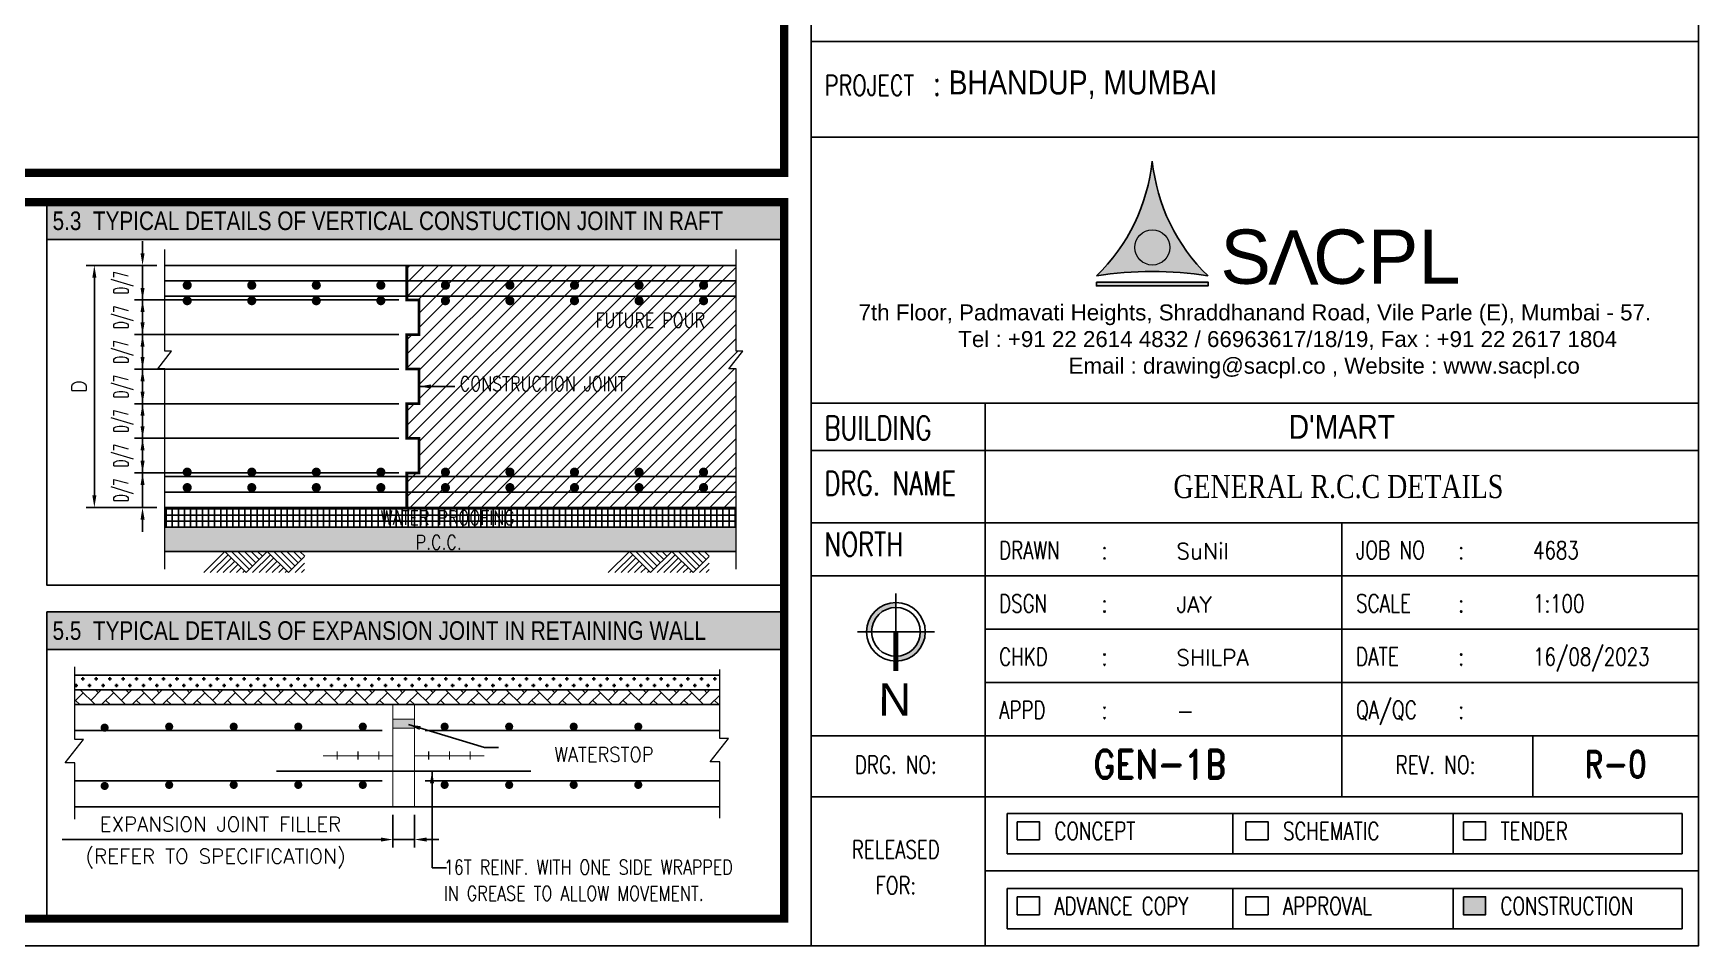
# Model space of a CAD drawing. Header units: inches. Extents: x 74008 to 297778, y 30011 to 129011.
# Drawn here: x 189732 to 220694, y 30011 to 46970 of the extents above; entities that cross this region are included whole.
import ezdxf
from ezdxf.enums import TextEntityAlignment as Align

# ---------------------------------------------------------------- set-up
doc = ezdxf.new("R2010")
doc.units = ezdxf.units.IN
doc.header["$MEASUREMENT"] = 0
for name, color, linetype in [('BEAM', 7, 'Continuous'), ('BEAM_BAR', 4, 'Continuous'), ('BEAM_DETAILING_DIMENSION_ARROW', 9, 'Continuous'), ('BEAM_SCHEDULE', 7, 'Continuous'), ('BEAM_STEEL_TEXT', 7, 'Continuous'), ('BORDER', 5, 'Continuous'), ('HARD_STRATA', 8, 'Continuous'), ('HATCH', 8, 'Continuous'), ('north', 7, 'Continuous'), ('TITLE BLOCK', 7, 'Continuous'), ('TITLE_BLOCK', 7, 'Continuous')]:
    doc.layers.add(name, color=color, linetype=linetype)
doc.layers.add('CUT LINE', color=8, linetype='Continuous', lineweight=15)
doc.styles.add('ARIAL', font='arial.ttf')
doc.styles.add('NORTH', font='times.ttf', dxfattribs={"width": 0.8})
doc.styles.add('ROMAND', font='romanD.shx')
doc.styles.add('ROMANS', font='romans.shx')
doc.styles.add('RS', font='Romans.shx')
doc.styles.add('SHEET SANS', font='SANSS___.TTF', dxfattribs={"width": 1.2})
doc.styles.add('Text-03', font='', dxfattribs={"height": 450})
doc.styles.get('Text-03').set_extended_font_data('Century Gothic')
doc.dimstyles.new('DIM-150', dxfattribs={"dimscale": 150, "dimtxt": 1.8, "dimasz": 1.25, "dimexe": 1, "dimexo": 1, "dimgap": 1, "dimtad": 1, "dimdec": 0, "dimzin": 0, "dimdsep": 46, "dimtxsty": 'ROMANS', "dimblk2": 'DOT', "dimcen": 0.0625, "dimdle": 0.5, "dimclrd": 9, "dimclre": 9, "dimclrt": 7, "dimadec": 0, "dimazin": 0, "dimtfac": 1, "dimtdec": 0, "dimtmove": 0, "dimatfit": 3, "dimfxl": 0, "dimtolj": 1, "dimtzin": 3, "dimarcsym": 0})

# ---------------------------------------------------------------- blocks, each defined once
blk = doc.blocks.new('*T117')
at = {"layer": 'BEAM_SCHEDULE', "color": 4}
for p, q in [((0, 0), (13710, 0)), ((0, 0), (0, -696)), ((13710, 0), (13710, -696)), ((0, -696), (13710, -696))]:
    blk.add_line(p, q, dxfattribs=at)
at = {"layer": 'BEAM_SCHEDULE', "color": 58}
blk.add_solid([(0, 0), (0, -696), (13710, 0), (13710, -696)], dxfattribs=at)
at = {"layer": 'BEAM_SCHEDULE', "color": 3, "insert": (108, -348), "char_height": 345, "width": 13493.89, "attachment_point": 4, "style": 'ARIAL'}
blk.add_mtext('{\\W0.8;5.3  TYPICAL DETAILS OF VERTICAL CONSTUCTION JOINT IN RAFT}', dxfattribs=at)
blk = doc.blocks.new('*T121')
at = {"layer": 'BEAM_SCHEDULE', "color": 4}
for p, q in [((0, 0), (13710, 0)), ((0, 0), (0, -696)), ((13710, 0), (13710, -696)), ((0, -696), (13710, -696))]:
    blk.add_line(p, q, dxfattribs=at)
at = {"layer": 'BEAM_SCHEDULE', "color": 58}
blk.add_solid([(0, 0), (0, -696), (13710, 0), (13710, -696)], dxfattribs=at)
at = {"layer": 'BEAM_SCHEDULE', "color": 3, "insert": (108, -348), "char_height": 345, "width": 13493.89, "attachment_point": 4, "style": 'ARIAL'}
blk.add_mtext('{\\W0.8;5.5  TYPICAL DETAILS OF EXPANSION JOINT IN RETAINING WALL}', dxfattribs=at)
blk = doc.blocks.new('_DOT')
at = {"color": 0, "linetype": 'ByBlock'}
blk.add_line((-0.5, 0), (-1, 0), dxfattribs=at)
at = {"color": 0, "linetype": 'ByBlock', "const_width": 0.5}
blk.add_lwpolyline([(-0.25, 0, 1), (0.25, 0, 1)], format="xyb", close=True, dxfattribs=at)
blk = doc.blocks.new('*D189')
at = {"layer": 'BEAM_DETAILING_DIMENSION_ARROW', "color": 9, "lineweight": -2}
for p, q in [((196419, 32441), (196419, 31834)), ((196819, 32441), (196819, 31834)), ((196194, 31984), (190269, 31984)), ((196819, 31984), (196419, 31984)), ((197044, 31984), (197269, 31984))]:
    blk.add_line(p, q, dxfattribs=at)
at = {"layer": 'BEAM_DETAILING_DIMENSION_ARROW', "color": 9}
for points in [[(196194, 32021), (196194, 31946), (196419, 31984)], [(197044, 32021), (197044, 31946), (196819, 31984)]]:
    blk.add_solid(points, dxfattribs=at)
at = {"layer": 'DEFPOINTS', "color": 0}
for p in [(196419, 32591), (196819, 32591), (196419, 31984)]:
    blk.add_point(p, dxfattribs=at)
at = {"layer": 'BEAM_DETAILING_DIMENSION_ARROW', "color": 7, "char_height": 270, "attachment_point": 5, "style": 'ROMANS'}
for s, insert in [('\\A1; EXPANSION JOINT FILLER', (193119, 32269)), ('\\A1;(REFER TO SPECIFICATION)', (193119, 31628))]:
    blk.add_mtext(s, dxfattribs=dict(at, insert=insert))
blk = doc.blocks.new('*D212')
at = {"layer": 'BEAM_DETAILING_DIMENSION_ARROW', "color": 9, "lineweight": -2}
for p, q in [((191763, 42881), (191763, 43106)), ((192030, 42656), (191613, 42656)), ((191763, 42656), (191763, 42014)), ((196527, 42014), (191613, 42014)), ((191763, 41789), (191763, 41564))]:
    blk.add_line(p, q, dxfattribs=at)
at = {"layer": 'BEAM_DETAILING_DIMENSION_ARROW', "color": 9}
for points in [[(191726, 42881), (191801, 42881), (191763, 42656)], [(191726, 41789), (191801, 41789), (191763, 42014)]]:
    blk.add_solid(points, dxfattribs=at)
at = {"layer": 'DEFPOINTS', "color": 0}
for p in [(192180, 42656), (191763, 42014), (196677, 42014)]:
    blk.add_point(p, dxfattribs=at)
at = {"layer": 'BEAM_DETAILING_DIMENSION_ARROW', "color": 7, "insert": (191408, 42335), "char_height": 270, "attachment_point": 5, "rotation": 90, "style": 'ROMANS'}
blk.add_mtext('\\A1;{\\W0.6;D/7}', dxfattribs=at)
blk = doc.blocks.new('*D83')
at = {"layer": 'BEAM_DETAILING_DIMENSION_ARROW', "color": 9, "lineweight": -2}
for p, q in [((191763, 42239), (191763, 42464)), ((196527, 42014), (191613, 42014)), ((191763, 41371), (191763, 42014)), ((196527, 41371), (191613, 41371)), ((191763, 41146), (191763, 40921))]:
    blk.add_line(p, q, dxfattribs=at)
at = {"layer": 'BEAM_DETAILING_DIMENSION_ARROW', "color": 9}
for points in [[(191726, 42239), (191801, 42239), (191763, 42014)], [(191726, 41146), (191801, 41146), (191763, 41371)]]:
    blk.add_solid(points, dxfattribs=at)
at = {"layer": 'DEFPOINTS', "color": 0}
for p in [(191763, 42014), (196677, 42014), (196677, 41371)]:
    blk.add_point(p, dxfattribs=at)
at = {"layer": 'BEAM_DETAILING_DIMENSION_ARROW', "color": 7, "insert": (191408, 41692), "char_height": 270, "attachment_point": 5, "rotation": 90, "style": 'ROMANS'}
blk.add_mtext('\\A1;{\\W0.6;D/7}', dxfattribs=at)
blk = doc.blocks.new('*D84')
at = {"layer": 'BEAM_DETAILING_DIMENSION_ARROW', "color": 9, "lineweight": -2}
for p, q in [((191763, 41596), (191763, 41821)), ((196527, 41371), (191613, 41371)), ((191763, 41371), (191763, 40728)), ((196527, 40728), (191613, 40728)), ((191763, 40503), (191763, 40278))]:
    blk.add_line(p, q, dxfattribs=at)
at = {"layer": 'BEAM_DETAILING_DIMENSION_ARROW', "color": 9}
for points in [[(191726, 41596), (191801, 41596), (191763, 41371)], [(191726, 40503), (191801, 40503), (191763, 40728)]]:
    blk.add_solid(points, dxfattribs=at)
at = {"layer": 'DEFPOINTS', "color": 0}
for p in [(196677, 41371), (191763, 40728), (196677, 40728)]:
    blk.add_point(p, dxfattribs=at)
at = {"layer": 'BEAM_DETAILING_DIMENSION_ARROW', "color": 7, "insert": (191408, 41049), "char_height": 270, "attachment_point": 5, "rotation": 90, "style": 'ROMANS'}
blk.add_mtext('\\A1;{\\W0.6;D/7}', dxfattribs=at)
blk = doc.blocks.new('*D85')
at = {"layer": 'BEAM_DETAILING_DIMENSION_ARROW', "color": 9, "lineweight": -2}
for p, q in [((191763, 40310), (191763, 40535)), ((196527, 40085), (191613, 40085)), ((191763, 40085), (191763, 39442)), ((196527, 39442), (191613, 39442)), ((191763, 39217), (191763, 38992))]:
    blk.add_line(p, q, dxfattribs=at)
at = {"layer": 'BEAM_DETAILING_DIMENSION_ARROW', "color": 9}
for points in [[(191726, 40310), (191801, 40310), (191763, 40085)], [(191726, 39217), (191801, 39217), (191763, 39442)]]:
    blk.add_solid(points, dxfattribs=at)
at = {"layer": 'DEFPOINTS', "color": 0}
for p in [(196677, 40085), (191763, 39442), (196677, 39442)]:
    blk.add_point(p, dxfattribs=at)
at = {"layer": 'BEAM_DETAILING_DIMENSION_ARROW', "color": 7, "insert": (191408, 39764), "char_height": 270, "attachment_point": 5, "rotation": 90, "style": 'ROMANS'}
blk.add_mtext('\\A1;{\\W0.6;D/7}', dxfattribs=at)
blk = doc.blocks.new('*D86')
at = {"layer": 'BEAM_DETAILING_DIMENSION_ARROW', "color": 9, "lineweight": -2}
for p, q in [((191763, 40953), (191763, 41178)), ((196527, 40728), (191613, 40728)), ((191763, 40085), (191763, 40728)), ((196527, 40085), (191613, 40085)), ((191763, 39860), (191763, 39635))]:
    blk.add_line(p, q, dxfattribs=at)
at = {"layer": 'BEAM_DETAILING_DIMENSION_ARROW', "color": 9}
for points in [[(191726, 40953), (191801, 40953), (191763, 40728)], [(191726, 39860), (191801, 39860), (191763, 40085)]]:
    blk.add_solid(points, dxfattribs=at)
at = {"layer": 'DEFPOINTS', "color": 0}
for p in [(191763, 40728), (196677, 40728), (196677, 40085)]:
    blk.add_point(p, dxfattribs=at)
at = {"layer": 'BEAM_DETAILING_DIMENSION_ARROW', "color": 7, "insert": (191408, 40406), "char_height": 270, "attachment_point": 5, "rotation": 90, "style": 'ROMANS'}
blk.add_mtext('\\A1;{\\W0.6;D/7}', dxfattribs=at)
blk = doc.blocks.new('*D87')
at = {"layer": 'BEAM_DETAILING_DIMENSION_ARROW', "color": 9, "lineweight": -2}
for p, q in [((191763, 39024), (191763, 39249)), ((196527, 38799), (191613, 38799)), ((191763, 38156), (191763, 38799)), ((192030, 38156), (191613, 38156)), ((191763, 37931), (191763, 37706))]:
    blk.add_line(p, q, dxfattribs=at)
at = {"layer": 'BEAM_DETAILING_DIMENSION_ARROW', "color": 9}
for points in [[(191726, 39024), (191801, 39024), (191763, 38799)], [(191726, 37931), (191801, 37931), (191763, 38156)]]:
    blk.add_solid(points, dxfattribs=at)
at = {"layer": 'DEFPOINTS', "color": 0}
for p in [(191763, 38799), (196677, 38799), (192180, 38156)]:
    blk.add_point(p, dxfattribs=at)
at = {"layer": 'BEAM_DETAILING_DIMENSION_ARROW', "color": 7, "insert": (191408, 38478), "char_height": 270, "attachment_point": 5, "rotation": 90, "style": 'ROMANS'}
blk.add_mtext('\\A1;{\\W0.6;D/7}', dxfattribs=at)
blk = doc.blocks.new('*D88')
at = {"layer": 'BEAM_DETAILING_DIMENSION_ARROW', "color": 9, "lineweight": -2}
for p, q in [((191763, 39667), (191763, 39892)), ((196527, 39442), (191613, 39442)), ((191763, 39442), (191763, 38799)), ((196527, 38799), (191613, 38799)), ((191763, 38574), (191763, 38349))]:
    blk.add_line(p, q, dxfattribs=at)
at = {"layer": 'BEAM_DETAILING_DIMENSION_ARROW', "color": 9}
for points in [[(191726, 39667), (191801, 39667), (191763, 39442)], [(191726, 38574), (191801, 38574), (191763, 38799)]]:
    blk.add_solid(points, dxfattribs=at)
at = {"layer": 'DEFPOINTS', "color": 0}
for p in [(196677, 39442), (191763, 38799), (196677, 38799)]:
    blk.add_point(p, dxfattribs=at)
at = {"layer": 'BEAM_DETAILING_DIMENSION_ARROW', "color": 7, "insert": (191408, 39121), "char_height": 270, "attachment_point": 5, "rotation": 90, "style": 'ROMANS'}
blk.add_mtext('\\A1;{\\W0.6;D/7}', dxfattribs=at)
blk = doc.blocks.new('*D213')
at = {"layer": 'BEAM_DETAILING_DIMENSION_ARROW', "color": 9, "lineweight": -2}
for p, q in [((192030, 42656), (190717, 42656)), ((190867, 42431), (190867, 38381)), ((192030, 38156), (190717, 38156))]:
    blk.add_line(p, q, dxfattribs=at)
at = {"layer": 'BEAM_DETAILING_DIMENSION_ARROW', "color": 9}
for points in [[(190830, 42431), (190905, 42431), (190867, 42656)], [(190830, 38381), (190905, 38381), (190867, 38156)]]:
    blk.add_solid(points, dxfattribs=at)
at = {"layer": 'DEFPOINTS', "color": 0}
for p in [(192180, 42656), (190867, 38156), (192180, 38156)]:
    blk.add_point(p, dxfattribs=at)
at = {"layer": 'BEAM_DETAILING_DIMENSION_ARROW', "color": 7, "insert": (190582, 40406), "char_height": 270, "attachment_point": 5, "rotation": 90, "style": 'ROMANS'}
blk.add_mtext('\\A1;D', dxfattribs=at)
blk = doc.blocks.new('A$C1D176C7D')
at = {"layer": 'TITLE BLOCK'}
h = blk.add_hatch(color=160, dxfattribs=at)
h.paths.add_polyline_path([(3844, 2729, -0.176433), (3215, 1435, -0.081494), (4472, 1435, -0.176236)])
h.paths.add_polyline_path([(4042, 1756, -1), (3646, 1756, -1)], flags=16)
at = {"layer": 'TITLE BLOCK', "linetype": 'Continuous', "lineweight": 0}
blk.add_hatch(color=20, dxfattribs=at).paths.add_polyline_path([(3646, 1756, 1), (4042, 1756, 1)])
at = {"layer": 'TITLE BLOCK'}
blk.add_hatch(color=160, dxfattribs=at).paths.add_polyline_path([(4472, 1323), (4472, 1366), (3215, 1366), (3215, 1323)])
blk.add_lwpolyline([(10000, 0), (0, 0), (0, 3000), (10000, 3000)], close=True)
at = {"layer": 'TITLE BLOCK', "color": 160, "elevation": 584}
blk.add_lwpolyline([(3215, 1366), (4472, 1366), (4472, 1323), (3215, 1323)], close=True, dxfattribs=at)
at = {"layer": 'TITLE BLOCK', "color": 20, "linetype": 'Continuous', "lineweight": 0}
blk.add_circle((3844, 1756, 584), 198, dxfattribs=at)
at = {"layer": 'TITLE BLOCK', "color": 160}
for centre, radius, start, end in [((1752, 2945, 584), 2102, 314.0865, 354.1101), ((5937, 2945, 584), 2104, 185.8995, 225.8793), ((3843, -2395, 584), 3881, 80.6818, 99.3176)]:
    blk.add_arc(centre, radius, start, end, dxfattribs=at)
at = {"color": 170, "insert": (5964, 1958, 584), "char_height": 611.5, "attachment_point": 2, "style": 'ARIAL'}
blk.add_mtext('S  CPL', dxfattribs=at)
at = {"color": 170, "insert": (5435, 1337, 584), "char_height": 612, "attachment_point": 2, "rotation": 180, "style": 'ARIAL'}
blk.add_mtext('V', dxfattribs=at)
at = {"insert": (5000, 697), "char_height": 180, "width": 9937.28, "attachment_point": 5, "style": 'ARIAL'}
blk.add_mtext('7th Floor, Padmavati Heights, Shraddhanand Road, Vile Parle (E), Mumbai - 57.\\P{\\fArial|b0|i0|c0|p34;\\W5.29482;  }Tel : +91 22 2614 4832 / 66963617/18/19, Fax : +91 22 2617 1804\\P{\\fArial|b0|i0|c0|p34;\\W7.45665;   }Email : drawing@sacpl.co , Website : www.sacpl.co', dxfattribs=at)

msp = doc.modelspace()

# ---------------------------------------------------------------- hatches: boundary and pattern name
h = msp.add_hatch()
h.set_pattern_fill('ANSI37', color=1, scale=900, angle=45)
h.set_pattern_definition([(90, (-439483.64, -177646.73), (-112.5, 2e-14), []), (180, (-439483.64, -177646.73), (-2e-14, -112.5), [])])
h.paths.add_polyline_path([(202798.8, 38156.4), (192179.9, 38156.4), (192179.9, 37789.9), (202798.8, 37789.9)])
h = msp.add_hatch(color=6)
h.dxf.hatch_style = 1
h.paths.add_polyline_path([(196418.8, 34220.6), (196818.8, 34220.6), (196818.8, 34056.1), (196418.8, 34056.1)])
at = {"layer": 'BEAM'}
h = msp.add_hatch(dxfattribs=at)
h.set_pattern_fill('ANSI31', color=8, scale=1500)
h.set_pattern_definition([(45, (-467406.5, -201197.2), (-132.58252, 132.58252), [])])
h.paths.add_polyline_path([(202798.8, 40736.3), (202665.7, 40736.3), (202920.7, 41062.7), (202798.8, 41062.7), (202798.8, 42656.4), (196676.7, 42656.4), (196676.7, 42013.5), (196901.4, 42013.5), (196901.4, 41370.7), (196676.7, 41370.7), (196676.7, 40727.8), (196901.4, 40727.8), (196901.4, 40085), (196676.7, 40085), (196676.7, 39442.1), (196901.4, 39442.1), (196901.4, 38799.3), (196676.7, 38799.3), (196676.7, 38156.4), (202798.8, 38156.4)])
h = msp.add_hatch(dxfattribs=at)
h.set_pattern_fill('CROSS', color=56, scale=500)
h.set_pattern_definition([(0, (-451252.79, -210653.67), (125, 125), [62.5, -187.5]), (90, (-451221.54, -210684.92), (-125, 125), [62.5, -187.5])])
h.paths.add_polyline_path([(202495.6, 34766.1), (202495.6, 35041.1), (190501.5, 35041.1), (190501.5, 34766.1)])
h = msp.add_hatch(dxfattribs=at)
h.set_pattern_fill('AR-HBONE', color=8, scale=50)
h.set_pattern_definition([(45, (-451252.8, -210653.67), (2e-14, 282.84271), [600, -200]), (135, (-451111.37, -210512.24), (2e-14, 282.84271), [600, -200])])
h.paths.add_polyline_path([(202495.6, 34491.1), (202495.6, 34766.1), (190501.5, 34766.1), (190501.5, 34491.1)])
at = {"layer": 'HATCH'}
h = msp.add_hatch(dxfattribs=at)
h.set_pattern_fill('AR-CONC', color=256, scale=37.5, style=0)
h.set_pattern_definition([(50, (-271057.14, -117207.37), (268.97257, -23.53205), [28.125, -309.375]), (355, (-271057.14, -117207.37), (-52.03175, 282.07205), [22.5, -247.5]), (100.451444, (-271034.73, -117209.33), (216.94082, 258.54), [23.90257, -262.92829]), (46.1842, (-271057.14, -117132.37), (400.2155, -62.06973), [42.1875, -464.0625]), (96.635635, (-271023.8, -117137.54), (350.49823, 365.29448), [35.85388, -394.39266]), (351.18416, (-271057.14, -117132.37), (350.49823, 365.29448), [33.75, -371.25]), (21, (-271019.64, -117151.12), (223.84014, -150.98208), [28.125, -309.375]), (326, (-271019.64, -117151.12), (91.24325, 271.93127), [22.5, -247.5]), (71.451445, (-271001, -117163.7), (315.08339, 120.94918), [23.90257, -262.92829]), (37.5, (-271057.14, -117207.37), (4.559946, 124.835195), [0, -244.5, 0, -251.25, 0, -248.4375]), (7.5, (-271057.14, -117207.37), (98.651077, 147.904392), [0, -143.25, 0, -238.875, 0, -94.6875]), (327.5, (-271140.77, -117207.37), (200.183414, -8.458077), [0, -93.75, 0, -292.5, 0, -388.125]), (317.5, (-271178.27, -117207.37), (218.694814, 37.53937), [0, -121.875, 0, -194.25, 0, -275.625])])
h.paths.add_polyline_path([(202798.8, 37789.9), (192179.9, 37789.9), (192179.9, 37339.9), (202798.8, 37339.9)])
at = {"layer": 'north'}
h = msp.add_hatch(color=252, dxfattribs=at)
h.paths.add_polyline_path([(205770, 35391.5), (205770, 35299.3, 0.4142136), (206315.4, 35844.6), (206223.2, 35844.6, -0.4142136)])
h.paths.add_polyline_path([(205770, 36297.8), (205770, 36390, 0.4142136), (205224.7, 35844.6), (205316.9, 35844.6, -0.4142136)])
at = {"layer": 'TITLE_BLOCK', "linetype": 'Continuous'}
h = msp.add_hatch(color=1, dxfattribs=at)
h.dxf.hatch_style = 1
h.paths.add_polyline_path([(216319.3, 30919.8), (216731.2, 30919.8), (216731.2, 30585.5), (216319.3, 30585.5)])

# ---------------------------------------------------------------- linework, layer by layer
at = {"color": 8}
for points in [[(203692.2, 36713.9), (189982.3, 36713.9), (189982.3, 43135.2), (203692.2, 43135.2)], [(189982.3, 30510.7), (203692.2, 30510.7), (203692.2, 35517.9), (189982.3, 35517.9)]]:
    msp.add_lwpolyline(points, close=True, dxfattribs=at)
at = {"color": 6, "const_width": 20}
for points in [[(196418.8, 32591.1), (196818.8, 32591.1), (196818.8, 34491.1), (196418.8, 34491.1)], [(196418.8, 34220.6), (196818.8, 34220.6), (196818.8, 34056.1), (196418.8, 34056.1)]]:
    msp.add_lwpolyline(points, close=True, dxfattribs=at)
for points in [[(196418.8, 33541.1), (195118.7, 33541.1)], [(195382.2, 33623.2), (195382.2, 33468)], [(195768.8, 33623.2), (195768.8, 33468)], [(196155.4, 33623.2), (196155.4, 33468)], [(196818.8, 33541.1), (198118.9, 33541.1)], [(197082.2, 33623.2), (197082.2, 33468)], [(197468.8, 33623.2), (197468.8, 33468)], [(197855.4, 33623.2), (197855.4, 33468)]]:
    msp.add_lwpolyline(points, dxfattribs=at)
at = {"layer": 'BEAM'}
for p, q in [((192179.9, 42656.4), (202798.8, 42656.4)), ((192179.9, 38156.4), (202798.8, 38156.4)), ((192179.9, 37789.9), (202798.8, 37789.9)), ((192179.9, 37339.9), (202798.8, 37339.9)), ((190501.5, 35041.1), (202495.6, 35041.1)), ((190501.5, 34766.1), (202495.6, 34766.1)), ((190501.5, 34491.1), (202495.6, 34491.1)), ((190501.5, 32591.1), (202495.6, 32591.1))]:
    msp.add_line(p, q, dxfattribs=at)
at = {"layer": 'BEAM', "color": 224, "const_width": 150}
for points in [[(144979.9, 44377.1), (203692.2, 44377.1), (203692.2, 128510.7), (144979.9, 128510.7)], [(155213, 43831.2), (203692.2, 43831.2), (203692.2, 30510.7), (155213, 30510.7)]]:
    msp.add_lwpolyline(points, close=True, dxfattribs=at)
at = {"layer": 'BEAM', "color": 3, "const_width": 50}
msp.add_lwpolyline([(196676.7, 42656.4), (196676.7, 42013.5), (196901.4, 42013.5), (196901.4, 41370.7), (196676.7, 41370.7), (196676.7, 40727.8), (196901.4, 40727.8), (196901.4, 40085), (196676.7, 40085), (196676.7, 39442.1), (196901.4, 39442.1), (196901.4, 38799.3), (196676.7, 38799.3), (196676.7, 38156.4)], dxfattribs=at)
at = {"layer": 'BEAM_BAR'}
for p, q in [((192179.9, 42369.1, -45.5), (202798.8, 42369.1, -45.5)), ((192179.9, 42081.8, -90.9), (202798.8, 42081.8, -90.9)), ((192179.9, 42081.8, -90.9), (202798.8, 42081.8, -90.9)), ((192179.9, 38731, -90.9), (202798.8, 38731, -90.9)), ((192179.9, 38443.7, -45.5), (202798.8, 38443.7, -45.5)), ((190501.5, 34008.1, -60.6), (196218.8, 34008.1, -60.6)), ((197018.8, 34008.1, -60.6), (202495.6, 34008.1, -60.6)), ((194255.4, 33255.6, -60.6), (198982.2, 33255.6, -60.6)), ((190501.5, 33074.2, -60.6), (196218.8, 33074.2, -60.6)), ((197018.8, 33074.2, -60.6), (202495.6, 33074.2, -60.6))]:
    msp.add_line(p, q, dxfattribs=at)
at = {"layer": 'BEAM_BAR', "color": 7}
for points, const_width, elevation in [([(192551.5, 42286.8, 1), (192635.9, 42286.8, 1)], 84.4, 22.7), ([(193751.5, 42286.8, 1), (193835.9, 42286.8, 1)], 84.4, 22.7), ([(194951.5, 42286.8, 1), (195035.9, 42286.8, 1)], 84.4, 22.7), ([(196151.5, 42286.8, 1), (196235.9, 42286.8, 1)], 84.4, 22.7), ([(197351.5, 42286.8, 1), (197435.9, 42286.8, 1)], 84.4, 22.7), ([(198551.5, 42286.8, 1), (198635.9, 42286.8, 1)], 84.4, 22.7), ([(199751.5, 42286.8, 1), (199835.9, 42286.8, 1)], 84.4, 22.7), ([(200951.5, 42286.8, 1), (201035.9, 42286.8, 1)], 84.4, 22.7), ([(202151.5, 42286.8, 1), (202235.9, 42286.8, 1)], 84.4, 22.7), ([(192551.5, 41999.5, 1), (192635.9, 41999.5, 1)], 84.4, -22.7), ([(193751.5, 41999.5, 1), (193835.9, 41999.5, 1)], 84.4, -22.7), ([(194951.5, 41999.5, 1), (195035.9, 41999.5, 1)], 84.4, -22.7), ([(196151.5, 41999.5, 1), (196235.9, 41999.5, 1)], 84.4, -22.7), ([(197351.5, 41999.5, 1), (197435.9, 41999.5, 1)], 84.4, -22.7), ([(198551.5, 41999.5, 1), (198635.9, 41999.5, 1)], 84.4, -22.7), ([(199751.5, 41999.5, 1), (199835.9, 41999.5, 1)], 84.4, -22.7), ([(200951.5, 41999.5, 1), (201035.9, 41999.5, 1)], 84.4, -22.7), ([(202151.5, 41999.5, 1), (202235.9, 41999.5, 1)], 84.4, -22.7), ([(192551.5, 38813.3, -1), (192635.9, 38813.3, -1)], 84.4, -22.7), ([(193751.5, 38813.3, -1), (193835.9, 38813.3, -1)], 84.4, -22.7), ([(194951.5, 38813.3, -1), (195035.9, 38813.3, -1)], 84.4, -22.7), ([(196151.5, 38813.3, -1), (196235.9, 38813.3, -1)], 84.4, -22.7), ([(197351.5, 38813.3, -1), (197435.9, 38813.3, -1)], 84.4, -22.7), ([(198551.5, 38813.3, -1), (198635.9, 38813.3, -1)], 84.4, -22.7), ([(199751.5, 38813.3, -1), (199835.9, 38813.3, -1)], 84.4, -22.7), ([(200951.5, 38813.3, -1), (201035.9, 38813.3, -1)], 84.4, -22.7), ([(202151.5, 38813.3, -1), (202235.9, 38813.3, -1)], 84.4, -22.7), ([(192551.5, 38526, -1), (192635.9, 38526, -1)], 84.4, 22.7), ([(193751.5, 38526, -1), (193835.9, 38526, -1)], 84.4, 22.7), ([(194951.5, 38526, -1), (195035.9, 38526, -1)], 84.4, 22.7), ([(196151.5, 38526, -1), (196235.9, 38526, -1)], 84.4, 22.7), ([(197351.5, 38526, -1), (197435.9, 38526, -1)], 84.4, 22.7), ([(198551.5, 38526, -1), (198635.9, 38526, -1)], 84.4, 22.7), ([(199751.5, 38526, -1), (199835.9, 38526, -1)], 84.4, 22.7), ([(200951.5, 38526, -1), (201035.9, 38526, -1)], 84.4, 22.7), ([(202151.5, 38526, -1), (202235.9, 38526, -1)], 84.4, 22.7), ([(191020.9, 34063.3, 1), (191095.9, 34063.3, 1)], 75, 30.3), ([(192220.9, 34082.7, 1), (192295.9, 34082.7, 1)], 75, 30.3), ([(193420.9, 34082.7, 1), (193495.9, 34082.7, 1)], 75, 30.3), ([(194620.9, 34082.7, 1), (194695.9, 34082.7, 1)], 75, 30.3), ([(195820.9, 34082.7, 1), (195895.9, 34082.7, 1)], 75, 30.3), ([(197416.8, 34082.7, -1), (197341.8, 34082.7, -1)], 75, 30.3), ([(198616.8, 34082.7, -1), (198541.8, 34082.7, -1)], 75, 30.3), ([(199816.8, 34082.7, -1), (199741.8, 34082.7, -1)], 75, 30.3), ([(201016.8, 34082.7, -1), (200941.8, 34082.7, -1)], 75, 30.3), ([(191020.9, 32980.2, -1), (191095.9, 32980.2, -1)], 75, 30.3), ([(192220.9, 32999.6, -1), (192295.9, 32999.6, -1)], 75, 30.3), ([(193420.9, 32999.6, -1), (193495.9, 32999.6, -1)], 75, 30.3), ([(194620.9, 32999.6, -1), (194695.9, 32999.6, -1)], 75, 30.3), ([(195820.9, 32999.6, -1), (195895.9, 32999.6, -1)], 75, 30.3), ([(197416.8, 32999.6, 1), (197341.8, 32999.6, 1)], 75, 30.3), ([(198616.8, 32999.6, 1), (198541.8, 32999.6, 1)], 75, 30.3), ([(199816.8, 32999.6, 1), (199741.8, 32999.6, 1)], 75, 30.3), ([(201016.8, 32999.6, 1), (200941.8, 32999.6, 1)], 75, 30.3)]:
    msp.add_lwpolyline(points, format="xyb", close=True, dxfattribs=dict(at, const_width=const_width, elevation=elevation))
at = {"layer": 'BORDER'}
msp.add_lwpolyline([(74007.6, 30010.7), (220692.6, 30010.7), (220692.6, 129010.7), (74007.6, 129010.7)], close=True, dxfattribs=at)
at = {"layer": 'CUT LINE', "color": 8}
for points, elevation in [([(192179.9, 37009.7), (192179.9, 40736.3), (192046.8, 40736.3), (192301.8, 41062.7), (192179.9, 41062.7), (192179.9, 42954.1)], -45.5), ([(202798.8, 37009.7), (202798.8, 40736.3), (202665.7, 40736.3), (202920.7, 41062.7), (202798.8, 41062.7), (202798.8, 42954.1)], -45.5), ([(190501.5, 32361), (190501.5, 33407.7), (190324, 33407.7), (190664.1, 33842.9), (190501.5, 33842.9), (190501.5, 35195.9)], -60.6), ([(202495.6, 32380.3), (202495.6, 33427.1), (202318.1, 33427.1), (202658.2, 33862.3), (202495.6, 33862.3), (202495.6, 35145.4)], -60.6)]:
    msp.add_lwpolyline(points, dxfattribs=dict(at, elevation=elevation))
at = {"layer": 'HARD_STRATA'}
for p, q in [((192901.8, 36945.9, 0), (193295.6, 37339.6, 0)), ((193022.9, 36945.9, 0), (193356.1, 37279.1, 0)), ((193143.9, 36945.9, 0), (193416.6, 37218.6, 0)), ((193265, 36945.9, 0), (193477.1, 37158, 0)), ((193295.6, 37339.6, 0), (193689.3, 36945.9, 0)), ((193416.6, 37339.6, 0), (193749.8, 37006.4, 0)), ((193537.7, 37339.6, 0), (193810.4, 37066.9, 0)), ((193658.7, 37339.6, 0), (193870.9, 37127.4, 0)), ((193689.3, 36945.9, 0), (194083.1, 37339.6, 0)), ((193779.8, 37339.6, 0), (193931.4, 37188, 0)), ((193810.4, 36945.9, 0), (194143.6, 37279.1, 0)), ((193900.8, 37339.6, 0), (193991.9, 37248.5, 0)), ((193931.4, 36945.9, 0), (194204.1, 37218.6, 0)), ((194052.5, 36945.9, 0), (194264.6, 37158, 0)), ((194083.1, 37339.6, 0), (194476.8, 36945.9, 0)), ((194204.1, 37339.6, 0), (194537.3, 37006.4, 0)), ((194325.2, 37339.6, 0), (194597.9, 37066.9, 0)), ((194446.2, 37339.6, 0), (194658.4, 37127.4, 0)), ((194476.8, 36945.9, 0), (194775.8, 37244.8, 0)), ((194567.3, 37339.6, 0), (194718.9, 37188, 0)), ((194688.3, 37339.6, 0), (194779.4, 37248.5, 0)), ((200422.2, 36945.9, 0), (200816, 37339.6, 0)), ((200543.3, 36945.9, 0), (200876.5, 37279.1, 0)), ((200664.3, 36945.9, 0), (200937, 37218.6, 0)), ((200785.4, 36945.9, 0), (200997.6, 37158, 0)), ((200816, 37339.6, 0), (201209.7, 36945.9, 0)), ((200937, 37339.6, 0), (201270.3, 37006.4, 0)), ((201058.1, 37339.6, 0), (201330.8, 37066.9, 0)), ((201179.1, 37339.6, 0), (201391.3, 37127.4, 0)), ((201209.7, 36945.9, 0), (201603.5, 37339.6, 0)), ((201300.2, 37339.6, 0), (201451.8, 37188, 0)), ((201330.8, 36945.9, 0), (201664, 37279.1, 0)), ((201421.3, 37339.6, 0), (201512.4, 37248.5, 0)), ((201451.8, 36945.9, 0), (201724.5, 37218.6, 0)), ((201572.9, 36945.9, 0), (201785.1, 37158, 0)), ((201603.5, 37339.6, 0), (201997.2, 36945.9, 0)), ((201724.5, 37339.6, 0), (202057.8, 37006.4, 0)), ((201845.6, 37339.6, 0), (202118.3, 37066.9, 0)), ((201966.6, 37339.6, 0), (202178.8, 37127.4, 0)), ((201997.2, 36945.9, 0), (202296.2, 37244.8, 0)), ((202087.7, 37339.6, 0), (202239.3, 37188, 0)), ((202208.8, 37339.6, 0), (202299.9, 37248.5, 0)), ((193386, 36945.9, 0), (193537.7, 37097.5, 0)), ((193507.1, 36945.9, 0), (193598.2, 37037, 0)), ((193628.1, 36945.9, 0), (193658.7, 36976.5, 0)), ((194173.5, 36945.9, 0), (194325.2, 37097.5, 0)), ((194294.6, 36945.9, 0), (194385.7, 37037, 0)), ((194415.6, 36945.9, 0), (194446.2, 36976.5, 0)), ((194597.9, 36945.9, 0), (194775.8, 37123.8, 0)), ((194718.9, 36945.9, 0), (194775.8, 37002.7, 0)), ((200906.4, 36945.9, 0), (201058.1, 37097.5, 0)), ((201027.5, 36945.9, 0), (201118.6, 37037, 0)), ((201148.6, 36945.9, 0), (201179.1, 36976.5, 0)), ((201693.9, 36945.9, 0), (201845.6, 37097.5, 0)), ((201815, 36945.9, 0), (201906.1, 37037, 0)), ((201936.1, 36945.9, 0), (201966.6, 36976.5, 0)), ((202118.3, 36945.9, 0), (202296.2, 37123.8, 0)), ((202239.3, 36945.9, 0), (202296.2, 37002.7, 0))]:
    msp.add_line(p, q, dxfattribs=at)
at = {"layer": 'north', "color": 1}
for p, q in [((205770, 35753.2), (205770, 36558.7)), ((205056, 35844.6), (206484.1, 35844.6))]:
    msp.add_line(p, q, dxfattribs=at)
at = {"layer": 'north', "const_width": 92.2}
msp.add_lwpolyline([(205770, 35118.5), (205770, 35844.6)], dxfattribs=at)
at = {"layer": 'north', "color": 1}
msp.add_circle((205770, 35844.6), 545.4, dxfattribs=at)
at = {"layer": 'north'}
msp.add_circle((205770, 35844.6), 453.2, dxfattribs=at)
at = {"layer": 'TITLE_BLOCK', "color": 3}
for p, q in [((204192.2, 30010.7), (204192.2, 129010.7)), ((204193.8, 46815.7), (220694.2, 46815.7)), ((204192.8, 45042.7), (220693.1, 45042.7)), ((204192.2, 40092.2), (220692.6, 40092.2)), ((207427.8, 40092.2), (207427.8, 33913.3)), ((220692.6, 39218.4), (204214.1, 39218.4)), ((220692.6, 37873.3), (204192.2, 37873.3)), ((214060.2, 37873.3), (214060.2, 32780)), ((220692.6, 33913.3), (204192.2, 33913.3)), ((220692.6, 32780), (204192.2, 32780)), ((207427.8, 32780), (207427.8, 30010.7)), ((220692.6, 31404.3), (207427.8, 31404.3)), ((220692.6, 30010.7), (204192.2, 30010.7))]:
    msp.add_line(p, q, dxfattribs=at)
at = {"layer": 'TITLE_BLOCK', "color": 8}
for p, q in [((204192.8, 45042.7), (220693.1, 45042.7)), ((220692.6, 36883.3), (204192.2, 36883.3)), ((220692.6, 35893.3), (207427.8, 35893.3)), ((220692.6, 34903.3), (207427.8, 34903.3)), ((220692.6, 33913.3), (207427.8, 33913.3)), ((207427.8, 33913.3), (207427.8, 32780)), ((217608.4, 33913.3), (217608.4, 32780))]:
    msp.add_line(p, q, dxfattribs=at)
at = {"layer": 'TITLE_BLOCK', "color": 4}
msp.add_line((220692.6, 40092.2), (204192.2, 40092.2), dxfattribs=at)
at = {"layer": 'TITLE_BLOCK', "linetype": 'Continuous'}
for p, q in [((212033.6, 32465.1), (212033.6, 31719.1)), ((216131.9, 32465.1), (216131.9, 31719.1)), ((212033.6, 31071.5), (212033.6, 30325.6)), ((216131.9, 31071.5), (216131.9, 30325.6))]:
    msp.add_line(p, q, dxfattribs=at)
for points in [[(207839.3, 32465.1), (220385.3, 32465.1), (220385.3, 31719.1), (207839.3, 31719.1)], [(208026.7, 32313.4), (208438.6, 32313.4), (208438.6, 31979.1), (208026.7, 31979.1)], [(212276.2, 32313.4), (212688.1, 32313.4), (212688.1, 31979.1), (212276.2, 31979.1)], [(216319.3, 32313.4), (216731.2, 32313.4), (216731.2, 31979.1), (216319.3, 31979.1)], [(207839.3, 31071.5), (220385.3, 31071.5), (220385.3, 30325.6), (207839.3, 30325.6)], [(208026.7, 30919.8), (208438.6, 30919.8), (208438.6, 30585.5), (208026.7, 30585.5)], [(212276.2, 30919.8), (212688.1, 30919.8), (212688.1, 30585.5), (212276.2, 30585.5)], [(216319.3, 30919.8), (216731.2, 30919.8), (216731.2, 30585.5), (216319.3, 30585.5)]]:
    msp.add_lwpolyline(points, close=True, dxfattribs=at)

# ---------------------------------------------------------------- block references
for name, p in [('*T117', (189982.3, 43831.2)), ('*T121', (189982.3, 36213.9))]:
    msp.add_blockref(name, p)
at = {"layer": 'TITLE BLOCK', "xscale": 1.650000000437854, "yscale": 1.650000000437854, "zscale": 1.650000000437854}
msp.add_blockref('A$C1D176C7D', (204192.8, 40092.2), dxfattribs=at)

# ---------------------------------------------------------------- texts
at = {"layer": 'BEAM_STEEL_TEXT', "style": 'ROMANS'}
for s, width, p in [('FUTURE POUR', 0.8, (200184.6, 41502.6)), ('CONSTRUCTION JOINT', 0.8, (197660.4, 40321.2)), ('WATER PROOFING', 0.8, (196189.6, 37830.7, 22.7)), ('P.C.C.', 0.8, (196839.3, 37372.2, 22.7)), ('WATERSTOP', 0.9, (199419.8, 33429.8)), ('16T REINF. WITH ONE SIDE WRAPPED', 0.8, (197365.6, 31334.4)), ('IN GREASE TO ALLOW MOVEMENT.', 0.8, (197365.6, 30847.5))]:
    msp.add_text(s, height=270, dxfattribs=dict(at, width=width)).set_placement(p)
at = {"layer": 'north', "insert": (206049.4, 34287.6), "char_height": 599.863, "width": 605.183, "attachment_point": 1, "rotation": 179.79928, "style": 'Text-03'}
msp.add_mtext('{\\fSwis721 BdOul BT|b0|i0|c0|p82;N}', dxfattribs=at)
at = {"layer": 'TITLE BLOCK', "color": 152, "style": 'SHEET SANS', "width": 0.85}
msp.add_text('BHANDUP, MUMBAI', height=445.5, dxfattribs=at).set_placement((206747.4, 45833.7))
at = {"layer": 'TITLE BLOCK', "color": 6, "style": 'SHEET SANS', "width": 0.85}
msp.add_text("D'MART", height=445.5, dxfattribs=at).set_placement((214060.2, 39655.3), align=Align.MIDDLE_CENTER)
at = {"layer": 'TITLE BLOCK', "style": 'NORTH', "width": 0.8}
msp.add_text('GENERAL R.C.C DETAILS ', height=429, dxfattribs=at).set_placement((214060.2, 38545.9), align=Align.MIDDLE_CENTER)
at = {"layer": 'TITLE_BLOCK', "width": 0.75}
for s, height, style, p in [('PROJECT', 380.77, 'RS', (204444.1, 45812.6)), (':', 456.9, 'RS', (206459.1, 45812.6)), ('BUILDING', 441.69, 'ROMANS', (204442.5, 39414)), ('DRG. NAME', 441.69, 'ROMANS', (204442.5, 38385.4)), ('NORTH', 441.69, 'ROMANS', (204442.5, 37252.2)), ('DRAWN', 330, 'ROMANS', (207690.6, 37196.4)), ('JOB NO', 335.08, 'ROMANS', (214323, 37196.4)), ('4683', 330, 'ROMANS', (217615.5, 37196.4)), (':', 335.1, 'ROMANS', (209592.5, 37196.4)), (':', 335.1, 'ROMANS', (216224.9, 37196.4)), ('DSGN', 330, 'ROMANS', (207690.6, 36206.4)), ('SCALE', 335.08, 'ROMANS', (214323, 36206.4)), ('1:100', 330, 'ROMANS', (217615.5, 36206.4)), (':', 335.1, 'ROMANS', (209592.5, 36206.4)), (':', 335.1, 'ROMANS', (216224.9, 36206.4)), ('16/08/2023', 330, 'ROMANS', (217615.5, 35216.4)), ('CHKD', 330, 'ROMANS', (207690.6, 35216.4)), (':', 335.1, 'ROMANS', (209592.5, 35216.4)), ('DATE', 335.08, 'ROMANS', (214323, 35216.4)), (':', 335.1, 'ROMANS', (216224.9, 35216.4)), ('APPD', 330, 'ROMANS', (207690.6, 34226.4)), (':', 335.1, 'ROMANS', (209592.5, 34226.4)), ('QA/QC', 335.08, 'ROMANS', (214323, 34226.4)), (':', 335.1, 'ROMANS', (216224.9, 34226.4)), ('CONCEPT', 330, 'ROMANS', (208715.9, 31977.4)), ('SCHEMATIC', 330, 'ROMANS', (212965.5, 31977.4)), ('TENDER', 330, 'ROMANS', (217008.5, 31977.4)), ('ADVANCE COPY', 330, 'ROMANS', (208715.9, 30583.8)), ('APPROVAL', 330, 'ROMANS', (212965.5, 30583.8)), ('CONSTRUCTION', 330, 'ROMANS', (217008.5, 30583.8))]:
    msp.add_text(s, height=height, dxfattribs=dict(at, style=style)).set_placement(p)
at = {"layer": 'TITLE_BLOCK', "style": 'ROMANS'}
for s, p in [('SuNil', (210983.1, 37196.4)), ('JAY', (210983.1, 36206.4)), ('SHILPA', (210983.1, 35216.4)), ('-', (210983.1, 34226.4))]:
    msp.add_text(s, height=297, dxfattribs=at).set_placement(p)
at = {"layer": 'TITLE_BLOCK'}
for s, height, style, width, p in [('DRG. NO:', 330, 'ROMANS', 0.75, (205768, 33373.6)), ('GEN-1B', 533.08, 'ROMAND', 0.85, (210675.6, 33383.9)), ('REV. NO:', 335.08, 'ROMANS', 0.75, (215801.9, 33373.6)), ('R-0', 495, 'ROMAND', 0.85, (219150.5, 33383.9)), ('RELEASED', 330, 'ROMANS', 0.75, (205768, 31798)), ('FOR:', 330, 'ROMANS', 0.75, (205768, 31132))]:
    msp.add_text(s, height=height, dxfattribs=dict(at, style=style, width=width)).set_placement(p, align=Align.MIDDLE)

# ---------------------------------------------------------------- dimensions: what is measured, and where the dimension line sits
at = {"layer": 'BEAM_DETAILING_DIMENSION_ARROW'}
for base, p1, p2, angle, picture, middle in [((191763.3, 42013.5), (192179.9, 42656.4), (196676.7, 42013.5), 90, '*D212', (191763.3, 42335)), ((191763.3, 42013.5), (196676.7, 41370.7), (196676.7, 42013.5), 270, '*D83', (191763.3, 41692.1)), ((191763.3, 40727.8), (196676.7, 41370.7), (196676.7, 40727.8), 90, '*D84', (191763.3, 41049.3)), ((191763.3, 40727.8), (196676.7, 40085), (196676.7, 40727.8), 270, '*D86', (191763.3, 40406.4)), ((191763.3, 39442.1), (196676.7, 40085), (196676.7, 39442.1), 90, '*D85', (191763.3, 39763.5)), ((191763.3, 38799.3), (196676.7, 39442.1), (196676.7, 38799.3), 90, '*D88', (191763.3, 39120.7)), ((191763.3, 38799.3), (192179.9, 38156.4), (196676.7, 38799.3), 270, '*D87', (191763.3, 38477.8))]:
    dim = msp.add_linear_dim(base=base, p1=p1, p2=p2, angle=angle, text='{\\W0.6;D/7}', dimstyle='DIM-150', override={"dimasz": 1.5}, dxfattribs=at)
    dim.commit()
    dim.dimension.update_dxf_attribs({"geometry": picture, "text_midpoint": middle, "dimtype": 128})
dim = msp.add_linear_dim(base=(190867.4, 38156.4), p1=(192179.9, 42656.4), p2=(192179.9, 38156.4), angle=90, text='D', dimstyle='DIM-150', override={"dimasz": 1.5}, dxfattribs=at)
dim.commit()
dim.dimension.update_dxf_attribs({"geometry": '*D213', "text_midpoint": (190582.4, 40406.4)})
dim = msp.add_linear_dim(base=(196418.8, 31983.8), p1=(196818.8, 32591.1), p2=(196418.8, 32591.1), text=' EXPANSION JOINT FILLER\\X(REFER TO SPECIFICATION)', dimstyle='DIM-150', override={"dimasz": 1.5}, dxfattribs=at)
dim.commit()
dim.dimension.update_dxf_attribs({"geometry": '*D189', "text_midpoint": (193118.8, 31983.8)})

# ---------------------------------------------------------------- leaders
for points in [[(196901.4, 40406.4), (197567.1, 40406.4)], [(196707, 34120.4), (198120.1, 33697.1), (198383.7, 33697.1)], [(197145, 33255.6), (197145, 31458.8), (197413.3, 31458.8)]]:
    msp.add_leader(points, dimstyle='DIM-150', override={"dimasz": 1.5}, dxfattribs=at)

doc.saveas('drawing.dxf')
